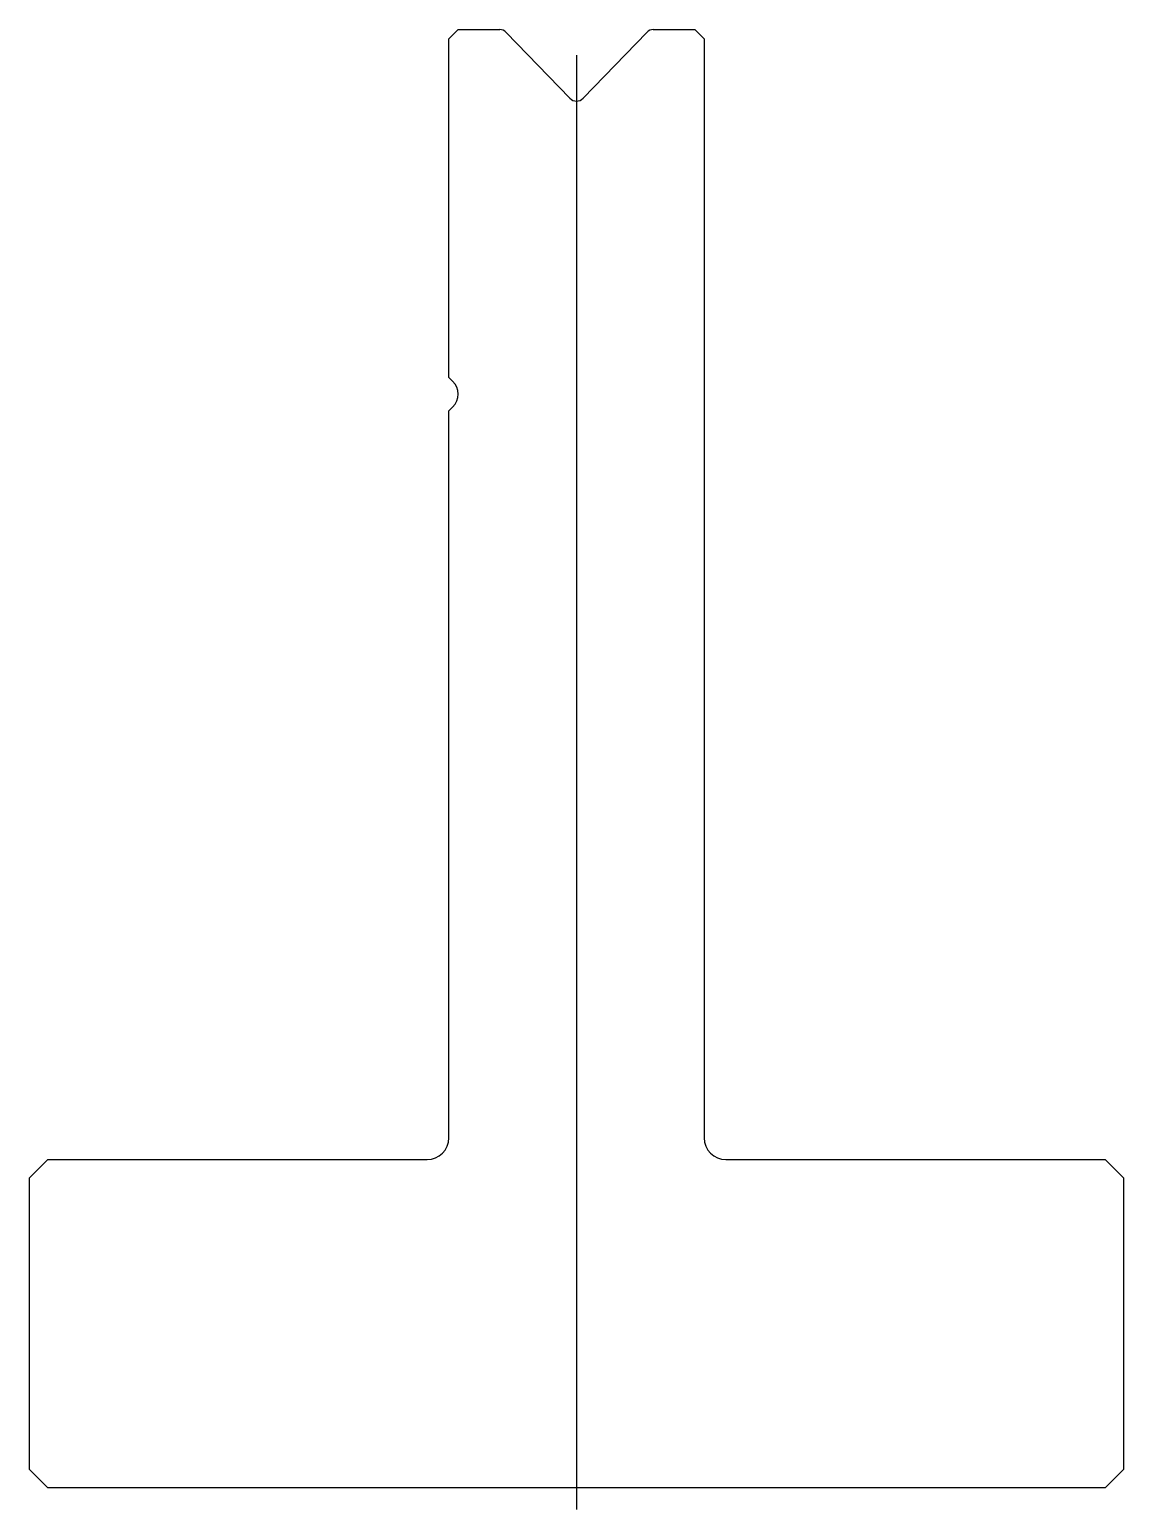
# Model space of a CAD drawing. Header units: metres. Extents: x -32.6 to 27.4, y -47.3 to 33.9.
import ezdxf

# ---------------------------------------------------------------- set-up
doc = ezdxf.new("R2010")
doc.units = ezdxf.units.M

msp = doc.modelspace()

# ---------------------------------------------------------------- linework, layer by layer
for p, q in [((-9.100776, 33.856319), (-9.600776, 33.356319)), ((-9.600776, 14.770532), (-9.600776, 33.356319)), ((-9.100776, 33.856319), (-6.813013, 33.856319)), ((-6.453343, 33.703648), (-2.960446, 30.086646)), ((-2.241106, 30.086646), (1.251792, 33.703648)), ((1.611462, 33.856319), (3.899224, 33.856319)), ((4.399224, 33.356319), (3.899224, 33.856319)), ((4.399224, 33.356319), (4.399224, -26.943681)), ((-2.600776, 32.455036), (-2.600776, -47.332356)), ((-9.600776, 14.770532), (-9.393669, 14.563425)), ((-9.393669, 13.149212), (-9.600776, 12.942105)), ((-9.600776, -26.943681), (-9.600776, 12.942105)), ((-31.600776, -28.143681), (-32.600776, -29.143681)), ((-31.600776, -28.143681), (-10.800776, -28.143681)), ((5.599224, -28.143681), (26.399224, -28.143681)), ((27.399224, -29.143681), (26.399224, -28.143681)), ((-32.600776, -45.143681), (-32.600776, -29.143681)), ((27.399224, -29.143681), (27.399224, -45.143681)), ((-32.600776, -45.143681), (-31.600776, -46.143681)), ((26.399224, -46.143681), (27.399224, -45.143681)), ((26.399224, -46.143681), (-31.600776, -46.143681))]:
    msp.add_line(p, q)
for centre, radius, start, end in [((-6.813013, 33.356319), 0.5, 44, 90), ((1.611462, 33.356319), 0.5, 90, 136), ((-2.600776, 30.433976), 0.5, 224, 316), ((-10.100776, 13.856319), 1, 315, 45), ((-10.800776, -26.943681), 1.2, 270, 0), ((5.599224, -26.943681), 1.2, 180, 270)]:
    msp.add_arc(centre, radius, start, end)

doc.saveas('drawing.dxf')
